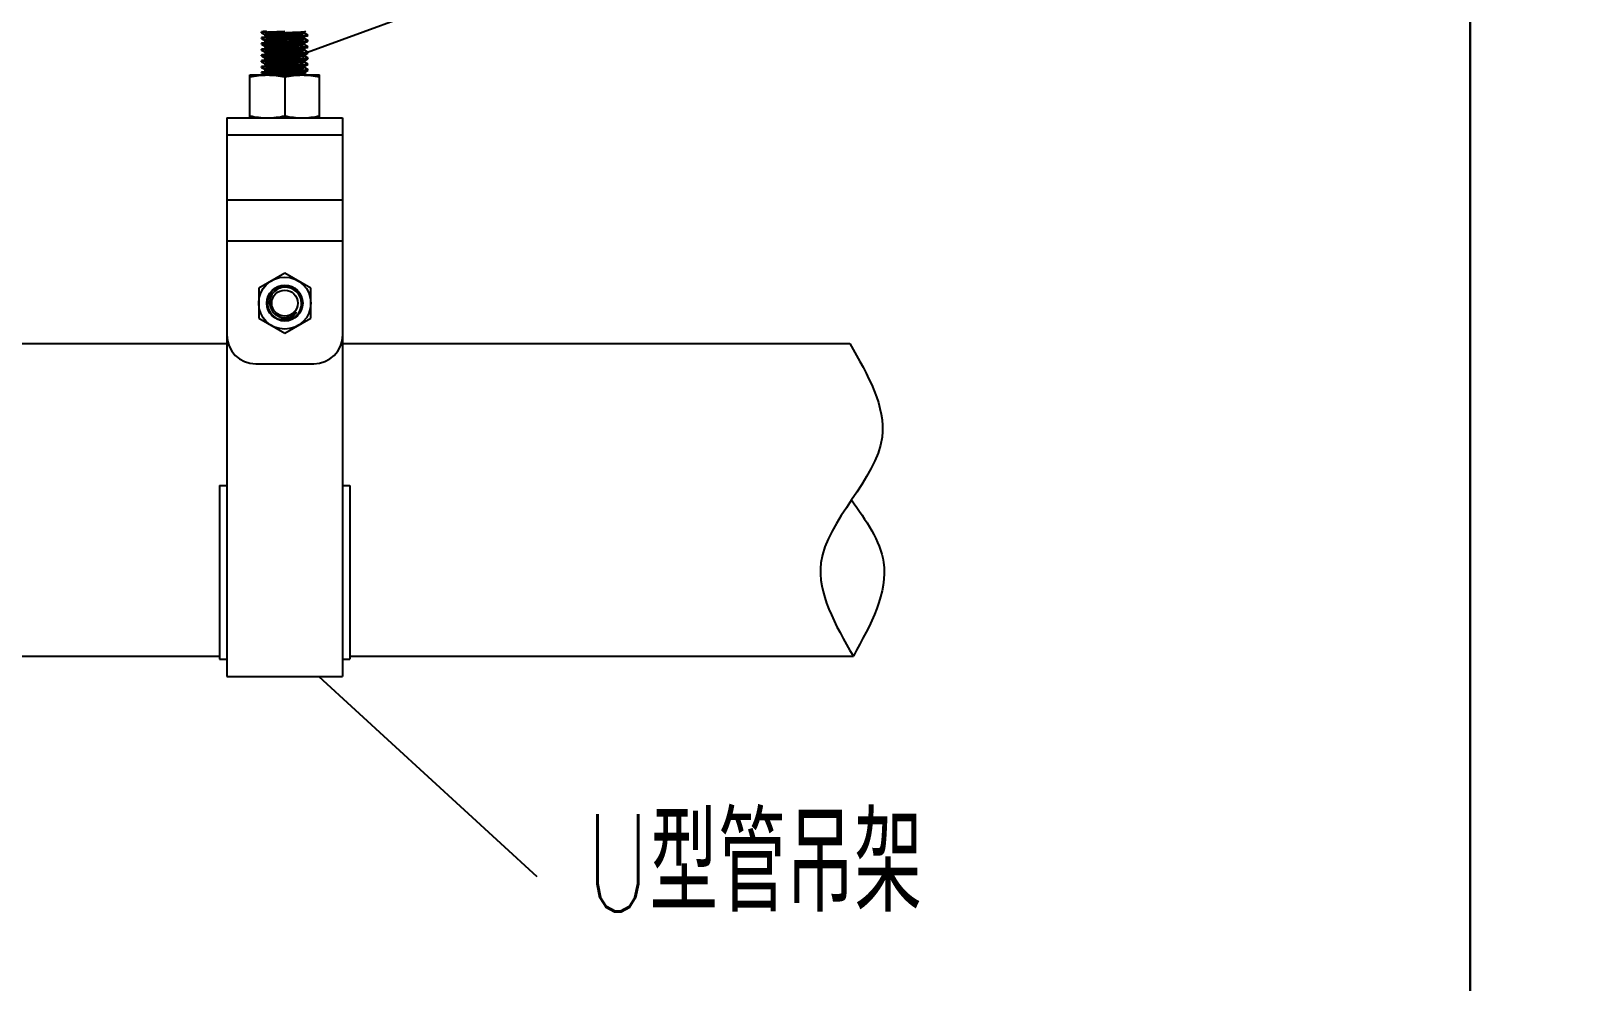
# Model space of a CAD drawing. Extents: x 27938 to 650306, y -92720 to 1524912.
# Drawn here: x 307411 to 313807, y 839870 to 843781 of the extents above; entities that cross this region are included whole.
import ezdxf

# ---------------------------------------------------------------- set-up
doc = ezdxf.new("R2010")
doc.units = 0
doc.header["$LTSCALE"] = 1000
doc.header["$MEASUREMENT"] = 0
doc.layers.add('W_DIM', color=4, linetype='Continuous')
doc.styles.get("Standard").update_dxf_attribs({"font": 'gbenor.shx', "bigfont": 'gbcbig.shx'})
doc.styles.add('wwp100', font='txt.shx', dxfattribs={"width": 0.7, "height": 400, "bigfont": 'hztxt.shx'})
doc.dimstyles.get("Standard").update_dxf_attribs({"dimtxt": 0.18, "dimasz": 0.18, "dimexe": 0.18, "dimexo": 0.0625, "dimgap": 0.09, "dimtad": 0, "dimtih": 1, "dimtoh": 1, "dimdec": 4, "dimzin": 0, "dimdsep": 46, "dimtxsty": 'Standard', "dimcen": 0.09, "dimadec": 0, "dimazin": 0, "dimtfac": 1, "dimtdec": 4, "dimtofl": 0, "dimtmove": 0, "dimatfit": 3, "dimfxl": 1, "dimtolj": 1, "dimtzin": 0, "dimarcsym": 0})

msp = doc.modelspace()

# ---------------------------------------------------------------- linework, layer by layer
at = {"linetype": 'Continuous'}
for p, q in [((308358.4, 843777.3), (308358.1, 843777)), ((308358.1, 843774.1), (308358.1, 843777)), ((308358.4, 843773.8), (308358.1, 843774.1)), ((308358.4, 843753.5), (308358.1, 843753.2)), ((308358.1, 843750.3), (308358.1, 843753.2)), ((308358.4, 843750), (308358.1, 843750.3)), ((308358.4, 843729.7), (308358.1, 843729.4)), ((308358.1, 843726.4), (308358.1, 843729.4)), ((308358.4, 843773.8), (308371.3, 843766.3)), ((308358.4, 843750), (308371.3, 843742.5)), ((308371, 843766.6), (308371, 843760.7)), ((308371, 843742.8), (308371, 843736.9)), ((308534.4, 843748.1), (308533.7, 843747.9)), ((308535.5, 843778.2), (308540.5, 843781.2)), ((308548.4, 843765.4), (308535.5, 843772.9)), ((308548.4, 843741.6), (308535.5, 843749.1)), ((308535.8, 843772.6), (308535.8, 843778.5)), ((308535.8, 843748.8), (308535.8, 843754.7)), ((308535.8, 843725), (308535.8, 843730.9)), ((308548.4, 843765.4), (308548.6, 843765.1)), ((308548.4, 843761.9), (308548.6, 843762.2)), ((308548.4, 843741.6), (308548.6, 843741.3)), ((308548.4, 843738.1), (308548.6, 843738.3)), ((308548.6, 843762.2), (308548.6, 843765.1)), ((308548.6, 843738.3), (308548.6, 843741.3)), ((308358.4, 843726.2), (308358.1, 843726.4)), ((308358.4, 843705.9), (308358.1, 843705.6)), ((308358.1, 843702.6), (308358.1, 843705.6)), ((308358.4, 843702.4), (308358.1, 843702.6)), ((308358.4, 843682.1), (308358.1, 843681.8)), ((308358.1, 843678.8), (308358.1, 843681.8)), ((308358.4, 843678.6), (308358.1, 843678.8)), ((308358.4, 843726.2), (308371.3, 843718.7)), ((308358.4, 843702.4), (308371.3, 843694.9)), ((308358.4, 843678.6), (308371.3, 843671.1)), ((308371, 843719), (308371, 843713)), ((308371, 843695.2), (308371, 843689.2)), ((308371, 843671.4), (308371, 843665.4)), ((308534.7, 843724.3), (308533.7, 843724.1)), ((308548.4, 843717.8), (308535.5, 843725.3)), ((308548.4, 843694), (308535.5, 843701.4)), ((308535.5, 843683), (308548.4, 843690.5)), ((308548.4, 843670.1), (308535.5, 843677.6)), ((308535.5, 843659.2), (308548.4, 843666.6)), ((308535.8, 843701.1), (308535.8, 843707.1)), ((308535.8, 843677.3), (308535.8, 843683.3)), ((308548.4, 843717.8), (308548.6, 843717.5)), ((308548.4, 843714.3), (308548.6, 843714.5)), ((308548.4, 843694), (308548.6, 843693.7)), ((308548.4, 843690.5), (308548.6, 843690.7)), ((308548.4, 843670.1), (308548.6, 843669.9)), ((308548.4, 843666.6), (308548.6, 843666.9)), ((308548.6, 843714.5), (308548.6, 843717.5)), ((308548.6, 843690.7), (308548.6, 843693.7)), ((308548.6, 843666.9), (308548.6, 843669.9)), ((308310.5, 843600.2), (308596.3, 843600.2)), ((308310.5, 843424), (308310.5, 843600.2)), ((308358.4, 843658.2), (308358.1, 843658)), ((308358.1, 843655), (308358.1, 843658)), ((308358.4, 843654.7), (308358.1, 843655)), ((308358.4, 843634.4), (308358.1, 843634.2)), ((308358.1, 843631.2), (308358.1, 843634.2)), ((308358.4, 843630.9), (308358.1, 843631.2)), ((308358.4, 843610.6), (308358.1, 843610.4)), ((308358.1, 843607.4), (308358.1, 843610.4)), ((308358.3, 843607.2), (308358.1, 843607.4)), ((308358.4, 843607.1), (308358.3, 843607.2)), ((308358.4, 843654.7), (308371.3, 843647.3)), ((308358.4, 843630.9), (308371.3, 843623.4)), ((308358.4, 843607.1), (308371.3, 843599.6)), ((308371, 843647.6), (308371, 843641.6)), ((308371, 843623.7), (308371, 843617.8)), ((308462.9, 843600.4), (308458.7, 843600.2)), ((308548.4, 843646.3), (308535.5, 843653.8)), ((308535.5, 843635.4), (308548.4, 843642.8)), ((308548.4, 843622.5), (308535.5, 843630)), ((308535.5, 843611.5), (308548.4, 843619)), ((308546.2, 843600), (308535.5, 843606.2)), ((308535.8, 843653.5), (308535.8, 843659.5)), ((308535.8, 843629.7), (308535.8, 843635.7)), ((308535.8, 843605.9), (308535.8, 843611.8)), ((308548.4, 843646.3), (308548.6, 843646.1)), ((308548.4, 843642.8), (308548.6, 843643.1)), ((308548.4, 843622.5), (308548.6, 843622.3)), ((308548.4, 843619), (308548.6, 843619.3)), ((308548.6, 843643.1), (308548.6, 843646.1)), ((308548.6, 843619.3), (308548.6, 843622.3)), ((308596.3, 843424), (308596.3, 843600.2)), ((308453.4, 843592.1), (308453.4, 843432)), ((308215.3, 843424), (308691.5, 843424)), ((308215.3, 843424), (308215.3, 841126)), ((308691.5, 843424), (308691.5, 841126)), ((308215.3, 843354.2), (308691.5, 843354.2)), ((308215.3, 843086.3), (308691.5, 843086.3)), ((308215.3, 842917.9), (308691.5, 842917.9)), ((308453.4, 842785.7), (308346.3, 842723.8)), ((308560.5, 842723.8), (308453.4, 842785.7)), ((308346.3, 842723.8), (308346.3, 842600.1)), ((308506.1, 842712.6), (308506, 842712.6)), ((308560.5, 842600.1), (308560.5, 842723.8)), ((308526.4, 842660.6), (308526.4, 842660.5)), ((308526.4, 842660.5), (308526.4, 842660.6)), ((308346.3, 842600.1), (308453.4, 842538.2)), ((308453.4, 842538.2), (308560.5, 842600.1)), ((308521.8, 842638.3), (308521.8, 842638.2)), ((307262.7, 842495.3), (308215.3, 842495.3)), ((308691.5, 842495.3), (310776.4, 842495.3)), ((308334.3, 842411.9), (308572.5, 842411.9)), ((308185.5, 841911.8), (308215.3, 841911.8)), ((308185.5, 841911.8), (308185.5, 841197.5)), ((308691.5, 841911.8), (308721.3, 841911.8)), ((308721.3, 841911.8), (308721.3, 841197.5)), ((307262.7, 841209.4), (308185.5, 841209.4)), ((308185.5, 841197.5), (308215.3, 841197.5)), ((308691.5, 841197.5), (308721.3, 841197.5)), ((308721.3, 841209.4), (310791.2, 841209.4)), ((308215.3, 841126), (308691.5, 841126))]:
    msp.add_line(p, q, dxfattribs=at)
for points in [[(298188.5, 851149.4), (313326.9, 851149.4), (313326.9, 836294.1), (298188.5, 836294.1)], [(313326.9, 851149.4), (332327.5, 851149.4), (332323.2, 836294.1), (313326.9, 836294.1)]]:
    msp.add_lwpolyline(points, close=True)
for radius in [107.1, 73.7, 53.6]:
    msp.add_circle((308453.4, 842661.9), radius, dxfattribs=at)
for centre, radius, start, end in [((308403.5, 843367.2), 410.2, 93.82546, 94.80608), ((308403.5, 843344.3), 409.2, 93.83131, 94.80786), ((308403.9, 843315.2), 414.5, 93.80005, 94.80434), ((308502.4, 844183.1), 421.3, 273.76869, 274.79342), ((308502.5, 844157.4), 419.4, 273.77976, 274.79411), ((308529.8, 843790.3), 19, 281.49756, 282.79132), ((308391.4, 843443.7), 261.7, 94.67947, 95.24215), ((308402.5, 843285.4), 396.6, 93.91067, 94.81357), ((308397.8, 843367.1), 338.6, 94.49214, 94.69374), ((308502.5, 844110.5), 420.2, 273.77571, 274.79329), ((308502.5, 844133.4), 419.2, 273.78138, 274.79382), ((308504.1, 844065.8), 399.2, 273.90218, 274.80507), ((308401.6, 843225.3), 385.3, 93.97069, 94.82913), ((308403, 843255.2), 403.1, 93.86928, 94.81105), ((308403.5, 843225.4), 409, 93.83244, 94.80797), ((308502.4, 844064.1), 421.4, 273.76813, 274.79336), ((308502.5, 844038.4), 419.4, 273.77959, 274.79411), ((308453.4, 842661.9), 71.4, 289.25158, 285.86236), ((308448.8, 842668.3), 72.4, 37.57462, 37.80402), ((308453.4, 842661.9), 73, 358.9347, 43.9347), ((308453.6, 842662.1), 72.8, 43.52983, 43.8601), ((308449.2, 842668.5), 71.9, 23.78684, 37.58004), ((308453.5, 842662), 72.9, 42.26195, 43.52956), ((308453.5, 842664.1), 73, 339.76267, 355.68101), ((308453.7, 842664), 72.9, 355.70631, 356.90192), ((308453.5, 842661.9), 73, 356.87963, 358.47887), ((308453.6, 842661.9), 72.8, 358.47928, 358.88404), ((308453.7, 842664), 72.8, 356.90209, 357.24282), ((308453.6, 842662.2), 60.4, 225.59611, 226.24462), ((308453.6, 842662.2), 60.4, 226.24456, 228.00022), ((308451.9, 842663.5), 60.6, 228.6612, 231.11392), ((308453.5, 842662.1), 60.3, 227.99953, 230.78432), ((308451.9, 842663.4), 60.4, 231.11449, 231.91317), ((308451.8, 842663.3), 60.4, 231.91326, 232.23953), ((308451.7, 842663.2), 60.2, 232.2392, 233.54055), ((308453.3, 842661.8), 60, 230.78467, 232.80593), ((308451.6, 842663.1), 60.1, 233.54074, 234.43196), ((308451.5, 842662.9), 59.9, 234.43195, 235.30083), ((308453.2, 842661.6), 59.7, 232.80687, 233.4634), ((308451.4, 842662.8), 59.7, 235.30084, 236.12399), ((308453.1, 842661.5), 59.6, 233.46339, 234.12153), ((308453.4, 842661.9), 60.1, 234.12167, 323.46019), ((308451.5, 842661), 71.1, 287.55077, 290.96708), ((308448.1, 842656.3), 61.5, 313.91184, 316.67382), ((308448.5, 842655.8), 60.9, 316.66061, 330.82466), ((308453.2, 842662.1), 60.3, 312.09178, 313.87745), ((308453.2, 842662.2), 60.4, 313.87721, 315.04424), ((308453.2, 842662.2), 60.4, 315.04373, 319.24978), ((308453.4, 842662), 60.1, 319.2512, 320.83328), ((308453.5, 842661.9), 60, 320.83379, 321.09928), ((308453.5, 842661.8), 59.9, 321.09926, 321.48549), ((308453.6, 842661.8), 59.8, 321.48536, 322.27715), ((308453.8, 842661.7), 59.6, 322.2769, 323.45974), ((308454.6, 842663.7), 71.9, 312.10865, 339.21381), ((308454.2, 842663.9), 72.3, 339.27916, 339.71057), ((308334.3, 842531), 119.1, 180, 270), ((308572.5, 842531), 119.1, 270, 0)]:
    msp.add_arc(centre, radius, start, end, dxfattribs=at)
for points, knots in [([(308358.1, 843774.1), (308358.1, 843774.5), (308360.3, 843774.8), (308361.4, 843775.1), (308362.5, 843775.2)], [0, 0, 0, 0, 0.27238, 1, 1, 1, 1]), ([(308358.1, 843750.3), (308358.1, 843750.7), (308360.4, 843751), (308361.5, 843751.3), (308362.7, 843751.4)], [0, 0, 0, 0, 0.271848, 1, 1, 1, 1]), ([(308358.1, 843726.4), (308358.1, 843726.9), (308360.5, 843727.2), (308361.6, 843727.5), (308362.8, 843727.6)], [0, 0, 0, 0, 0.2714, 1, 1, 1, 1]), ([(308365.6, 843778.5), (308364.7, 843778.5), (308362.3, 843778.1), (308359.7, 843778.1), (308358.4, 843777.3)], [0, 0, 0, 0, 0.375527, 1, 1, 1, 1]), ([(308375.8, 843755.6), (308371.8, 843755.3), (308366.1, 843754.5), (308359.9, 843754.4), (308358.4, 843753.5)], [0, 0, 0, 0, 0.690101, 1, 1, 1, 1]), ([(308376.1, 843731.8), (308372, 843731.5), (308366.3, 843730.7), (308360, 843730.6), (308358.4, 843729.7)], [0, 0, 0, 0, 0.690433, 1, 1, 1, 1]), ([(308380.1, 843779.7), (308378.7, 843779.6), (308373.8, 843779.3), (308369, 843778.9), (308365.6, 843778.5)], [0, 0, 0, 0, 0.294617, 1, 1, 1, 1]), ([(308373, 843767.5), (308372.5, 843767.4), (308371.9, 843767.2), (308371, 843766.8), (308371, 843766.6)], [0, 0, 0, 0, 0.704888, 1, 1, 1, 1]), ([(308373.1, 843743.7), (308372.5, 843743.5), (308371.9, 843743.4), (308371, 843743), (308371, 843742.8)], [0, 0, 0, 0, 0.705209, 1, 1, 1, 1]), ([(308372, 843761.3), (308371.9, 843761.2), (308371.6, 843761.1), (308371.4, 843761), (308371.3, 843761)], [0, 0, 0, 0, 0.569178, 1, 1, 1, 1]), ([(308372.3, 843737.5), (308372.1, 843737.5), (308371.7, 843737.4), (308371.4, 843737.2), (308371.3, 843737.2)], [0, 0, 0, 0, 0.582256, 1, 1, 1, 1]), ([(308533.6, 843771.7), (308523.7, 843769.7), (308495.8, 843769.1), (308450.9, 843766.3), (308410, 843764.9), (308384, 843762.7), (308374.9, 843762.1), (308372, 843761.3)], [0, 0, 0, 0, 0.186906, 0.5149, 0.834439, 0.943372, 1, 1, 1, 1]), ([(308533.7, 843747.9), (308524, 843745.9), (308496.3, 843745.3), (308451.7, 843742.5), (308410.9, 843741), (308384.6, 843739), (308375.4, 843738.3), (308372.3, 843737.5)], [0, 0, 0, 0, 0.184419, 0.509926, 0.829804, 0.940533, 1, 1, 1, 1]), ([(308534.1, 843777.8), (308524.8, 843775.6), (308488.6, 843775), (308441.4, 843772.2), (308397.2, 843769.6), (308379.3, 843768.8), (308373, 843767.5)], [0, 0, 0, 0, 0.176504, 0.667042, 0.88168, 1, 1, 1, 1]), ([(308534.4, 843754), (308525.4, 843751.8), (308498.5, 843751.6), (308454.8, 843748.7), (308410.3, 843746.3), (308382.7, 843745.7), (308373.1, 843743.7)], [0, 0, 0, 0, 0.172112, 0.49211, 0.816561, 1, 1, 1, 1]), ([(308534.7, 843730.3), (308531.7, 843729.4), (308522.5, 843728.8), (308496.4, 843726.7), (308455.5, 843725.3), (308410.8, 843722.5), (308382.9, 843721.9), (308373.1, 843719.9)], [0, 0, 0, 0, 0.057877, 0.167606, 0.487311, 0.814214, 1, 1, 1, 1]), ([(308453.4, 843759.2), (308445.9, 843758.9), (308420, 843757.8), (308394.2, 843756.8), (308375.8, 843755.6)], [0, 0, 0, 0, 0.289182, 1, 1, 1, 1]), ([(308376.1, 843752.6), (308381.2, 843753), (308406.9, 843754.4), (308432.7, 843755.4), (308453.4, 843756.2)], [0, 0, 0, 0, 0.196967, 1, 1, 1, 1]), ([(308453.4, 843735.4), (308446, 843735.1), (308420.2, 843734), (308394.4, 843733), (308376.1, 843731.8)], [0, 0, 0, 0, 0.288643, 1, 1, 1, 1]), ([(308376.2, 843776.4), (308377.7, 843776.5), (308384.6, 843777), (308391.5, 843777.3), (308396.9, 843777.6)], [0, 0, 0, 0, 0.219992, 1, 1, 1, 1]), ([(308376.4, 843728.8), (308381.5, 843729.2), (308407.1, 843730.6), (308432.8, 843731.6), (308453.4, 843732.4)], [0, 0, 0, 0, 0.197595, 1, 1, 1, 1]), ([(308396.9, 843777.6), (308401.2, 843777.8), (308420, 843778.7), (308438.8, 843779.4), (308453.4, 843780)], [0, 0, 0, 0, 0.227178, 1, 1, 1, 1]), ([(308530.1, 843762.7), (308525, 843762.4), (308499.5, 843761), (308473.9, 843760), (308453.4, 843759.2)], [0, 0, 0, 0, 0.198238, 1, 1, 1, 1]), ([(308453.4, 843756.2), (308460.8, 843756.5), (308486.4, 843757.5), (308512, 843758.5), (308530.2, 843759.8)], [0, 0, 0, 0, 0.287875, 1, 1, 1, 1]), ([(308530.2, 843738.9), (308525.1, 843738.6), (308499.5, 843737.2), (308473.9, 843736.2), (308453.4, 843735.4)], [0, 0, 0, 0, 0.198015, 1, 1, 1, 1]), ([(308453.4, 843732.4), (308460.8, 843732.7), (308486.4, 843733.7), (308512, 843734.7), (308530.2, 843735.9)], [0, 0, 0, 0, 0.287899, 1, 1, 1, 1]), ([(308530.2, 843759.8), (308534.4, 843760), (308540.3, 843760.9), (308546.8, 843760.9), (308548.4, 843761.9)], [0, 0, 0, 0, 0.690891, 1, 1, 1, 1]), ([(308530.2, 843735.9), (308534.4, 843736.2), (308540.3, 843737.1), (308546.8, 843737.1), (308548.4, 843738.1)], [0, 0, 0, 0, 0.690866, 1, 1, 1, 1]), ([(308535.5, 843778.2), (308535.3, 843778.1), (308534.8, 843777.9), (308534.3, 843777.8), (308534.1, 843777.8)], [0, 0, 0, 0, 0.401788, 1, 1, 1, 1]), ([(308535.7, 843772.6), (308535.7, 843772.4), (308535, 843772), (308534.5, 843771.9), (308534.1, 843771.8)], [0, 0, 0, 0, 0.301708, 1, 1, 1, 1]), ([(308535.5, 843754.4), (308535.3, 843754.3), (308535, 843754.2), (308534.6, 843754.1), (308534.4, 843754)], [0, 0, 0, 0, 0.412535, 1, 1, 1, 1]), ([(308535.7, 843748.8), (308535.7, 843748.6), (308535.2, 843748.3), (308534.7, 843748.2), (308534.4, 843748.1)], [0, 0, 0, 0, 0.309908, 1, 1, 1, 1]), ([(308535.5, 843730.6), (308535.4, 843730.5), (308535.1, 843730.4), (308534.8, 843730.3), (308534.7, 843730.3)], [0, 0, 0, 0, 0.424841, 1, 1, 1, 1]), ([(308548.6, 843765.1), (308548.6, 843764.7), (308546.2, 843764.4), (308544.9, 843764.1), (308543.7, 843763.9)], [0, 0, 0, 0, 0.270407, 1, 1, 1, 1]), ([(308548.6, 843741.3), (308548.6, 843740.9), (308546.2, 843740.6), (308544.9, 843740.3), (308543.7, 843740.1)], [0, 0, 0, 0, 0.270549, 1, 1, 1, 1]), ([(308358.1, 843702.6), (308358.2, 843703.5), (308363, 843703.4), (308365.2, 843704.1), (308367.5, 843704.3)], [0, 0, 0, 0, 0.263671, 1, 1, 1, 1]), ([(308358.1, 843678.8), (308358.1, 843678.9), (308359.7, 843679.9), (308361, 843679.8), (308362.4, 843679.9)], [0, 0, 0, 0, 0.087797, 1, 1, 1, 1]), ([(308376.4, 843708), (308372.2, 843707.7), (308366.4, 843706.9), (308360, 843706.8), (308358.4, 843705.9)], [0, 0, 0, 0, 0.690711, 1, 1, 1, 1]), ([(308367.5, 843683.5), (308366.3, 843683.4), (308363.3, 843683), (308360, 843683), (308358.4, 843682.1)], [0, 0, 0, 0, 0.380478, 1, 1, 1, 1]), ([(308453.4, 843687.7), (308444.6, 843687.4), (308415.9, 843686.2), (308387.3, 843685.3), (308367.5, 843683.5)], [0, 0, 0, 0, 0.307364, 1, 1, 1, 1]), ([(308373.1, 843719.9), (308372.6, 843719.7), (308372, 843719.6), (308371, 843719.2), (308371, 843719)], [0, 0, 0, 0, 0.705913, 1, 1, 1, 1]), ([(308373.2, 843696.1), (308372.6, 843695.9), (308372, 843695.8), (308371, 843695.4), (308371, 843695.2)], [0, 0, 0, 0, 0.706519, 1, 1, 1, 1]), ([(308373.3, 843672.3), (308372.7, 843672.1), (308372.1, 843672), (308371, 843671.6), (308371, 843671.4)], [0, 0, 0, 0, 0.708127, 1, 1, 1, 1]), ([(308371.2, 843704.6), (308376.3, 843705), (308403.7, 843706.7), (308431.1, 843707.7), (308453.4, 843708.6)], [0, 0, 0, 0, 0.18466, 1, 1, 1, 1]), ([(308372.6, 843713.8), (308372.3, 843713.7), (308371.9, 843713.6), (308371.5, 843713.4), (308371.3, 843713.3)], [0, 0, 0, 0, 0.593653, 1, 1, 1, 1]), ([(308372.8, 843690), (308372.5, 843689.9), (308372, 843689.8), (308371.5, 843689.6), (308371.3, 843689.5)], [0, 0, 0, 0, 0.599327, 1, 1, 1, 1]), ([(308372.5, 843666.1), (308372.3, 843666.1), (308371.9, 843666), (308371.4, 843665.8), (308371.3, 843665.7)], [0, 0, 0, 0, 0.591838, 1, 1, 1, 1]), ([(308526.8, 843675.5), (308515, 843674.3), (308486.7, 843672.9), (308443.3, 843671.1), (308403.8, 843668.5), (308380.4, 843668), (308372.5, 843666.1)], [0, 0, 0, 0, 0.229241, 0.549849, 0.842936, 1, 1, 1, 1]), ([(308533.7, 843724.1), (308524.1, 843722.1), (308496.8, 843721.5), (308452.4, 843719), (308408.6, 843716.3), (308381.7, 843716), (308372.6, 843713.8)], [0, 0, 0, 0, 0.18225, 0.50532, 0.825389, 1, 1, 1, 1]), ([(308526, 843699.3), (308514.2, 843698.1), (308486.1, 843696.7), (308443.1, 843694.9), (308403.9, 843692.4), (308380.7, 843691.8), (308372.8, 843690)], [0, 0, 0, 0, 0.231234, 0.549995, 0.841234, 1, 1, 1, 1]), ([(308526, 843705.2), (308514.4, 843704.1), (308486.6, 843702.7), (308443.9, 843700.8), (308404.7, 843698.5), (308381.4, 843697.7), (308373.2, 843696.1)], [0, 0, 0, 0, 0.229049, 0.545233, 0.836568, 1, 1, 1, 1]), ([(308526.8, 843681.5), (308515.3, 843680.3), (308487.6, 843678.9), (308444.8, 843677.1), (308405.3, 843674.7), (308381.6, 843673.9), (308373.3, 843672.3)], [0, 0, 0, 0, 0.225271, 0.541123, 0.834355, 1, 1, 1, 1]), ([(308375.4, 843681.1), (308380.5, 843681.5), (308406.5, 843683), (308432.5, 843683.9), (308453.4, 843684.8)], [0, 0, 0, 0, 0.195382, 1, 1, 1, 1]), ([(308453.4, 843663.9), (308445.9, 843663.6), (308419.9, 843662.6), (308393.9, 843661.6), (308375.4, 843660.3)], [0, 0, 0, 0, 0.289807, 1, 1, 1, 1]), ([(308453.4, 843711.6), (308446, 843711.3), (308420.3, 843710.2), (308394.7, 843709.2), (308376.4, 843708)], [0, 0, 0, 0, 0.288182, 1, 1, 1, 1]), ([(308530.2, 843715.1), (308525.1, 843714.8), (308499.5, 843713.3), (308473.9, 843712.4), (308453.4, 843711.6)], [0, 0, 0, 0, 0.197982, 1, 1, 1, 1]), ([(308453.4, 843708.6), (308460.8, 843708.9), (308486.3, 843709.9), (308511.9, 843710.9), (308530.1, 843712.1)], [0, 0, 0, 0, 0.287815, 1, 1, 1, 1]), ([(308530.1, 843691.3), (308525.1, 843691), (308499.5, 843689.5), (308473.9, 843688.6), (308453.4, 843687.7)], [0, 0, 0, 0, 0.198096, 1, 1, 1, 1]), ([(308453.4, 843684.8), (308460.9, 843685.1), (308486.9, 843686.1), (308512.9, 843687.1), (308531.3, 843688.4)], [0, 0, 0, 0, 0.289675, 1, 1, 1, 1]), ([(308531.3, 843667.6), (308526.2, 843667.2), (308500.3, 843665.7), (308474.3, 843664.8), (308453.4, 843663.9)], [0, 0, 0, 0, 0.195558, 1, 1, 1, 1]), ([(308453.4, 843661), (308460.7, 843661.2), (308486.3, 843662.3), (308511.9, 843663.3), (308530, 843664.5)], [0, 0, 0, 0, 0.2877, 1, 1, 1, 1]), ([(308534.9, 843706.5), (308534.5, 843706.4), (308531.5, 843705.8), (308528.5, 843705.5), (308526, 843705.2)], [0, 0, 0, 0, 0.152403, 1, 1, 1, 1]), ([(308535.7, 843701.1), (308535.8, 843700.3), (308530.7, 843700.3), (308528.4, 843699.5), (308526, 843699.3)], [0, 0, 0, 0, 0.264973, 1, 1, 1, 1]), ([(308535.5, 843683), (308535.2, 843682.8), (308532.3, 843682), (308529.4, 843681.8), (308526.8, 843681.5)], [0, 0, 0, 0, 0.123943, 1, 1, 1, 1]), ([(308535.7, 843677.3), (308535.8, 843676.5), (308531.1, 843676.4), (308529, 843675.8), (308526.8, 843675.5)], [0, 0, 0, 0, 0.265614, 1, 1, 1, 1]), ([(308530, 843664.5), (308534.3, 843664.8), (308540.3, 843665.6), (308546.8, 843665.7), (308548.4, 843666.6)], [0, 0, 0, 0, 0.691019, 1, 1, 1, 1]), ([(308530.1, 843712.1), (308534.4, 843712.4), (308540.3, 843713.2), (308546.8, 843713.3), (308548.4, 843714.3)], [0, 0, 0, 0, 0.690907, 1, 1, 1, 1]), ([(308531.3, 843688.4), (308535.2, 843688.7), (308540.8, 843689.4), (308546.9, 843689.6), (308548.4, 843690.5)], [0, 0, 0, 0, 0.689778, 1, 1, 1, 1]), ([(308535.7, 843725), (308535.7, 843724.8), (308535.3, 843724.5), (308534.9, 843724.4), (308534.7, 843724.3)], [0, 0, 0, 0, 0.32015, 1, 1, 1, 1]), ([(308535.5, 843706.8), (308535.4, 843706.7), (308535.2, 843706.7), (308535, 843706.6), (308534.9, 843706.5)], [0, 0, 0, 0, 0.438999, 1, 1, 1, 1]), ([(308548.6, 843717.5), (308548.6, 843717), (308546.2, 843716.8), (308544.9, 843716.4), (308543.7, 843716.3)], [0, 0, 0, 0, 0.270562, 1, 1, 1, 1]), ([(308548.6, 843693.7), (308548.6, 843693.2), (308546.2, 843693), (308544.9, 843692.6), (308543.7, 843692.5)], [0, 0, 0, 0, 0.27051, 1, 1, 1, 1]), ([(308548.6, 843669.9), (308548.6, 843669.5), (308546.4, 843669.2), (308545.3, 843668.9), (308544.2, 843668.7)], [0, 0, 0, 0, 0.272165, 1, 1, 1, 1]), ([(308310.5, 843592.1), (308322.3, 843594.6), (308346, 843598.7), (308370, 843600.2), (308382, 843600.2)], [0, 0, 0, 0, 0.500766, 1, 1, 1, 1]), ([(308358.1, 843655), (308358.1, 843655.4), (308360.3, 843655.7), (308361.4, 843656), (308362.5, 843656.2)], [0, 0, 0, 0, 0.272398, 1, 1, 1, 1]), ([(308358.1, 843631.2), (308358.1, 843631.6), (308360.4, 843631.9), (308361.5, 843632.2), (308362.7, 843632.4)], [0, 0, 0, 0, 0.271865, 1, 1, 1, 1]), ([(308358.1, 843607.4), (308358.1, 843607.7), (308359.9, 843608), (308360.9, 843608.3), (308361.8, 843608.4)], [0, 0, 0, 0, 0.276774, 1, 1, 1, 1]), ([(308375.4, 843660.3), (308371.5, 843660), (308365.9, 843659.3), (308359.9, 843659.1), (308358.4, 843658.2)], [0, 0, 0, 0, 0.689705, 1, 1, 1, 1]), ([(308375.8, 843636.5), (308371.8, 843636.2), (308366.1, 843635.4), (308359.9, 843635.3), (308358.4, 843634.4)], [0, 0, 0, 0, 0.690089, 1, 1, 1, 1]), ([(308376.1, 843612.7), (308372, 843612.4), (308366.2, 843611.6), (308360, 843611.5), (308358.4, 843610.6)], [0, 0, 0, 0, 0.690423, 1, 1, 1, 1]), ([(308373.7, 843648.5), (308373, 843648.4), (308372.3, 843648.2), (308371, 843647.8), (308371, 843647.6)], [0, 0, 0, 0, 0.712882, 1, 1, 1, 1]), ([(308374.1, 843624.8), (308373.3, 843624.7), (308372.5, 843624.5), (308371, 843624.1), (308371, 843623.7)], [0, 0, 0, 0, 0.716853, 1, 1, 1, 1]), ([(308374.6, 843601.1), (308373.8, 843600.9), (308372.7, 843600.7), (308371.5, 843600.4), (308371.2, 843600.2)], [0, 0, 0, 0, 0.648621, 1, 1, 1, 1]), ([(308372.4, 843642.3), (308372.1, 843642.2), (308371.8, 843642.1), (308371.4, 843642), (308371.3, 843641.9)], [0, 0, 0, 0, 0.58487, 1, 1, 1, 1]), ([(308372.2, 843618.4), (308372, 843618.4), (308371.7, 843618.3), (308371.4, 843618.2), (308371.3, 843618.1)], [0, 0, 0, 0, 0.578532, 1, 1, 1, 1]), ([(308528.2, 843628.1), (308516.6, 843626.8), (308488.1, 843625.4), (308444, 843623.6), (308403.9, 843620.7), (308380, 843620.6), (308372.2, 843618.4)], [0, 0, 0, 0, 0.224472, 0.548168, 0.84513, 1, 1, 1, 1]), ([(308527.5, 843651.8), (308515.8, 843650.6), (308487.4, 843649.1), (308443.6, 843647.3), (308403.8, 843644.6), (308380.2, 843644.3), (308372.4, 843642.3)], [0, 0, 0, 0, 0.226976, 0.549217, 0.844212, 1, 1, 1, 1]), ([(308527.5, 843657.8), (308516.3, 843656.6), (308488.9, 843655.2), (308446.3, 843653.3), (308406.3, 843651), (308382.3, 843650.1), (308373.7, 843648.5)], [0, 0, 0, 0, 0.220169, 0.534105, 0.829282, 1, 1, 1, 1]), ([(308528.2, 843634), (308517.2, 843632.8), (308490.1, 843631.4), (308447.7, 843629.5), (308407.4, 843627.3), (308383, 843626.3), (308374.1, 843624.8)], [0, 0, 0, 0, 0.215068, 0.527073, 0.824187, 1, 1, 1, 1]), ([(308528.9, 843610.3), (308518.2, 843609), (308491.4, 843607.7), (308449.2, 843605.7), (308408.6, 843603.6), (308383.8, 843602.5), (308374.6, 843601.1)], [0, 0, 0, 0, 0.209983, 0.520062, 0.819106, 1, 1, 1, 1]), ([(308374.9, 843609.7), (308380, 843610), (308406.1, 843611.5), (308432.3, 843612.5), (308453.4, 843613.3)], [0, 0, 0, 0, 0.194182, 1, 1, 1, 1]), ([(308375.8, 843657.3), (308380.9, 843657.7), (308406.7, 843659.2), (308432.6, 843660.1), (308453.4, 843661)], [0, 0, 0, 0, 0.196205, 1, 1, 1, 1]), ([(308453.4, 843640.1), (308445.9, 843639.8), (308420, 843638.8), (308394.2, 843637.8), (308375.8, 843636.5)], [0, 0, 0, 0, 0.289201, 1, 1, 1, 1]), ([(308376.1, 843633.6), (308381.2, 843633.9), (308406.9, 843635.3), (308432.7, 843636.3), (308453.4, 843637.1)], [0, 0, 0, 0, 0.196944, 1, 1, 1, 1]), ([(308453.4, 843616.3), (308446, 843616), (308420.2, 843615), (308394.4, 843614), (308376.1, 843612.7)], [0, 0, 0, 0, 0.28866, 1, 1, 1, 1]), ([(308382, 843600.2), (308393.9, 843600.2), (308417.9, 843598.7), (308441.6, 843594.6), (308453.4, 843592.1)], [0, 0, 0, 0, 0.499234, 1, 1, 1, 1]), ([(308530, 843643.7), (308525, 843643.3), (308499.4, 843641.9), (308473.9, 843640.9), (308453.4, 843640.1)], [0, 0, 0, 0, 0.198249, 1, 1, 1, 1]), ([(308453.4, 843637.1), (308460.8, 843637.4), (308486.4, 843638.5), (308512, 843639.5), (308530.2, 843640.7)], [0, 0, 0, 0, 0.287873, 1, 1, 1, 1]), ([(308530.2, 843619.9), (308525.1, 843619.5), (308499.5, 843618.1), (308473.9, 843617.1), (308453.4, 843616.3)], [0, 0, 0, 0, 0.198019, 1, 1, 1, 1]), ([(308453.4, 843613.3), (308460.8, 843613.6), (308486.4, 843614.7), (308512, 843615.7), (308530.2, 843616.9)], [0, 0, 0, 0, 0.2879, 1, 1, 1, 1]), ([(308453.4, 843592.1), (308465.1, 843594.6), (308488.8, 843598.7), (308512.8, 843600.2), (308524.8, 843600.2)], [0, 0, 0, 0, 0.500766, 1, 1, 1, 1]), ([(308528.9, 843604.3), (308525.2, 843603.9), (308503.3, 843602.2), (308481.3, 843601.2), (308462.9, 843600.4)], [0, 0, 0, 0, 0.167768, 1, 1, 1, 1]), ([(308524.8, 843600.2), (308536.8, 843600.2), (308560.8, 843598.7), (308584.5, 843594.6), (308596.3, 843592.1)], [0, 0, 0, 0, 0.499234, 1, 1, 1, 1]), ([(308535.5, 843659.2), (308535.2, 843659), (308532.6, 843658.2), (308529.9, 843658), (308527.5, 843657.8)], [0, 0, 0, 0, 0.126191, 1, 1, 1, 1]), ([(308535.7, 843653.5), (308535.8, 843652.8), (308531.5, 843652.6), (308529.6, 843652), (308527.5, 843651.8)], [0, 0, 0, 0, 0.266397, 1, 1, 1, 1]), ([(308535.5, 843635.4), (308535.2, 843635.2), (308532.8, 843634.5), (308530.4, 843634.3), (308528.2, 843634)], [0, 0, 0, 0, 0.128615, 1, 1, 1, 1]), ([(308535.7, 843629.7), (308535.8, 843629), (308531.9, 843628.8), (308530.1, 843628.3), (308528.2, 843628.1)], [0, 0, 0, 0, 0.267341, 1, 1, 1, 1]), ([(308535.5, 843611.5), (308535.2, 843611.4), (308533.1, 843610.7), (308530.8, 843610.5), (308528.9, 843610.3)], [0, 0, 0, 0, 0.131217, 1, 1, 1, 1]), ([(308535.7, 843605.9), (308535.8, 843605.3), (308532.3, 843605), (308530.6, 843604.5), (308528.9, 843604.3)], [0, 0, 0, 0, 0.268465, 1, 1, 1, 1]), ([(308530.2, 843640.7), (308534.4, 843641), (308540.3, 843641.8), (308546.8, 843641.9), (308548.4, 843642.8)], [0, 0, 0, 0, 0.690906, 1, 1, 1, 1]), ([(308530.2, 843616.9), (308534.4, 843617.2), (308540.3, 843618), (308546.8, 843618.1), (308548.4, 843619)], [0, 0, 0, 0, 0.690878, 1, 1, 1, 1]), ([(308548.6, 843646.1), (308548.6, 843645.6), (308546.2, 843645.3), (308544.9, 843645), (308543.7, 843644.8)], [0, 0, 0, 0, 0.270399, 1, 1, 1, 1]), ([(308548.6, 843622.3), (308548.6, 843621.8), (308546.2, 843621.5), (308544.9, 843621.2), (308543.7, 843621)], [0, 0, 0, 0, 0.270547, 1, 1, 1, 1]), ([(308310.5, 843432), (308322.3, 843429.5), (308346, 843425.5), (308370, 843424), (308382, 843424)], [0, 0, 0, 0, 0.500766, 1, 1, 1, 1]), ([(308382, 843424), (308393.9, 843424), (308417.9, 843425.5), (308441.6, 843429.5), (308453.4, 843432)], [0, 0, 0, 0, 0.499234, 1, 1, 1, 1]), ([(308453.4, 843432), (308465.1, 843429.5), (308488.8, 843425.5), (308512.8, 843424), (308524.8, 843424)], [0, 0, 0, 0, 0.500766, 1, 1, 1, 1]), ([(308524.8, 843424), (308536.8, 843424), (308560.8, 843425.5), (308584.5, 843429.5), (308596.3, 843432)], [0, 0, 0, 0, 0.499234, 1, 1, 1, 1]), ([(308408.2, 842706.9), (308402.6, 842700.9), (308393.7, 842686.5), (308389.6, 842661.6), (308395.6, 842637), (308405.8, 842623.4), (308411.9, 842618)], [0, 0, 0, 0, 0.250059, 0.500072, 0.750044, 1, 1, 1, 1]), ([(308453.4, 842727.4), (308445, 842727.1), (308428, 842723.2), (308413.9, 842713.1), (308408.2, 842706.9)], [0, 0, 0, 0, 0.500062, 1, 1, 1, 1]), ([(308500, 842710.1), (308493.7, 842715.8), (308478.9, 842724.9), (308461.8, 842727.6), (308453.4, 842727.4)], [0, 0, 0, 0, 0.500002, 1, 1, 1, 1]), ([(308476.9, 842594.6), (308487.8, 842598.8), (308507.8, 842612.8), (308523.7, 842645.4), (308521.9, 842681.8), (308508.6, 842702.3), (308500, 842710.1)], [0, 0, 0, 0, 0.250144, 0.500177, 0.750123, 1, 1, 1, 1]), ([(308418.6, 842599.6), (308426.7, 842596.1), (308444.3, 842592.3), (308462.1, 842595.5), (308470.3, 842598.8)], [0, 0, 0, 0, 0.500292, 1, 1, 1, 1]), ([(310783.8, 841852.3), (310842.8, 841768.3), (310985.2, 841565.6), (310862.9, 841341), (310791.2, 841209.4)], [597.636888, 597.636888, 597.636888, 597.636888, 845.186192, 1195.273775, 1195.273775, 1195.273775, 1195.273775])]:
    msp.add_open_spline(points, degree=3, knots=knots, dxfattribs=at)
for points in [[(308362.5, 843775.2), (308364.7, 843775.5), (308367, 843775.7), (308369.2, 843775.9)], [(308362.7, 843751.4), (308364.8, 843751.7), (308367, 843751.9), (308369.2, 843752.1)], [(308362.8, 843727.6), (308364.9, 843727.9), (308367, 843728.1), (308369.2, 843728.3)], [(308543.7, 843763.9), (308541.6, 843763.7), (308539.6, 843763.5), (308537.6, 843763.3)], [(308543.7, 843740.1), (308541.7, 843739.8), (308539.6, 843739.6), (308537.6, 843739.5)], [(308362.4, 843679.9), (308364.6, 843680.3), (308366.9, 843680.5), (308369.2, 843680.7)], [(308544.2, 843668.7), (308542, 843668.4), (308539.8, 843668.2), (308537.5, 843668)], [(308543.7, 843716.3), (308541.7, 843716), (308539.6, 843715.8), (308537.6, 843715.7)], [(308543.7, 843692.5), (308541.6, 843692.2), (308539.6, 843692), (308537.6, 843691.8)], [(308361.8, 843608.4), (308364.2, 843608.8), (308366.7, 843609), (308369.1, 843609.2)], [(308362.5, 843656.2), (308364.7, 843656.4), (308367, 843656.7), (308369.2, 843656.8)], [(308362.7, 843632.4), (308364.8, 843632.6), (308367, 843632.8), (308369.2, 843633)], [(308543.7, 843644.8), (308541.6, 843644.6), (308539.6, 843644.4), (308537.6, 843644.2)], [(308543.7, 843621), (308541.7, 843620.8), (308539.6, 843620.6), (308537.6, 843620.4)], [(308470.3, 842598.8), (308477.8, 842601.8), (308484.9, 842606.3), (308490.7, 842611.9)]]:
    msp.add_open_spline(points, degree=3, dxfattribs=at)
msp.add_spline([(310776.4, 842495.3), (310909.4, 842111), (310658.2, 841593.6), (310791.2, 841209.4)], degree=3, dxfattribs=at)

# ---------------------------------------------------------------- texts
at = {"layer": 'W_DIM', "color": 7, "style": 'wwp100', "width": 0.7}
msp.add_text('U型管吊架', height=400, dxfattribs=at).set_placement((309690.8, 840159.7))

# ---------------------------------------------------------------- leaders
for points in [[(308531.3, 843688.4), (309611.8, 844084.2)], [(308593.4, 841126), (309490.1, 840304.1)]]:
    msp.add_leader(points, dimstyle='Standard', override={"dimgap": 20, "dimtad": 0})

doc.saveas('drawing.dxf')
